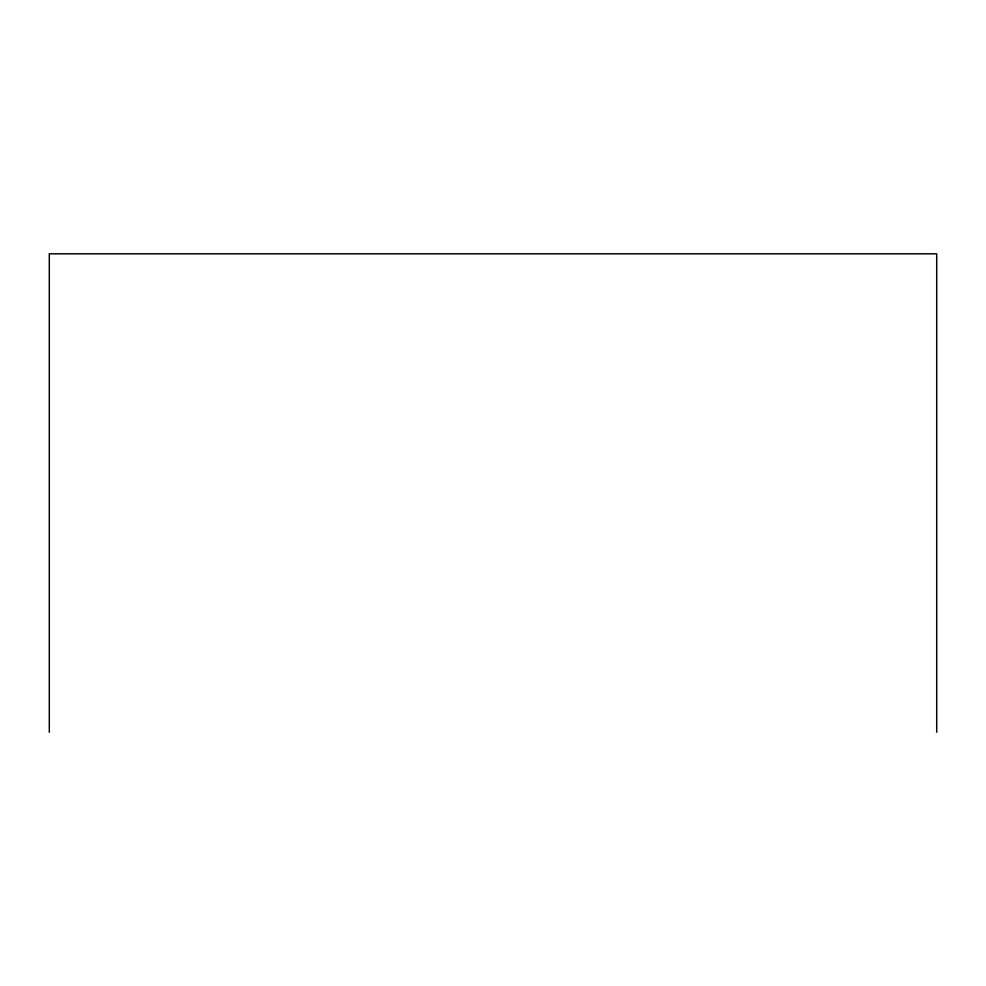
<?xml version="1.0" encoding="UTF-8"?>
<svg xmlns="http://www.w3.org/2000/svg" width="986" height="986" viewBox="0 0 986 986"><rect width="100%" height="100%" fill="white"/><g stroke="black" fill="none" stroke-linecap="round" stroke-linejoin="round"><path stroke-width="1.48" d="M936.7 732.191L936.7 253.809L49.3 253.809L49.3 732.191"/></g></svg>
